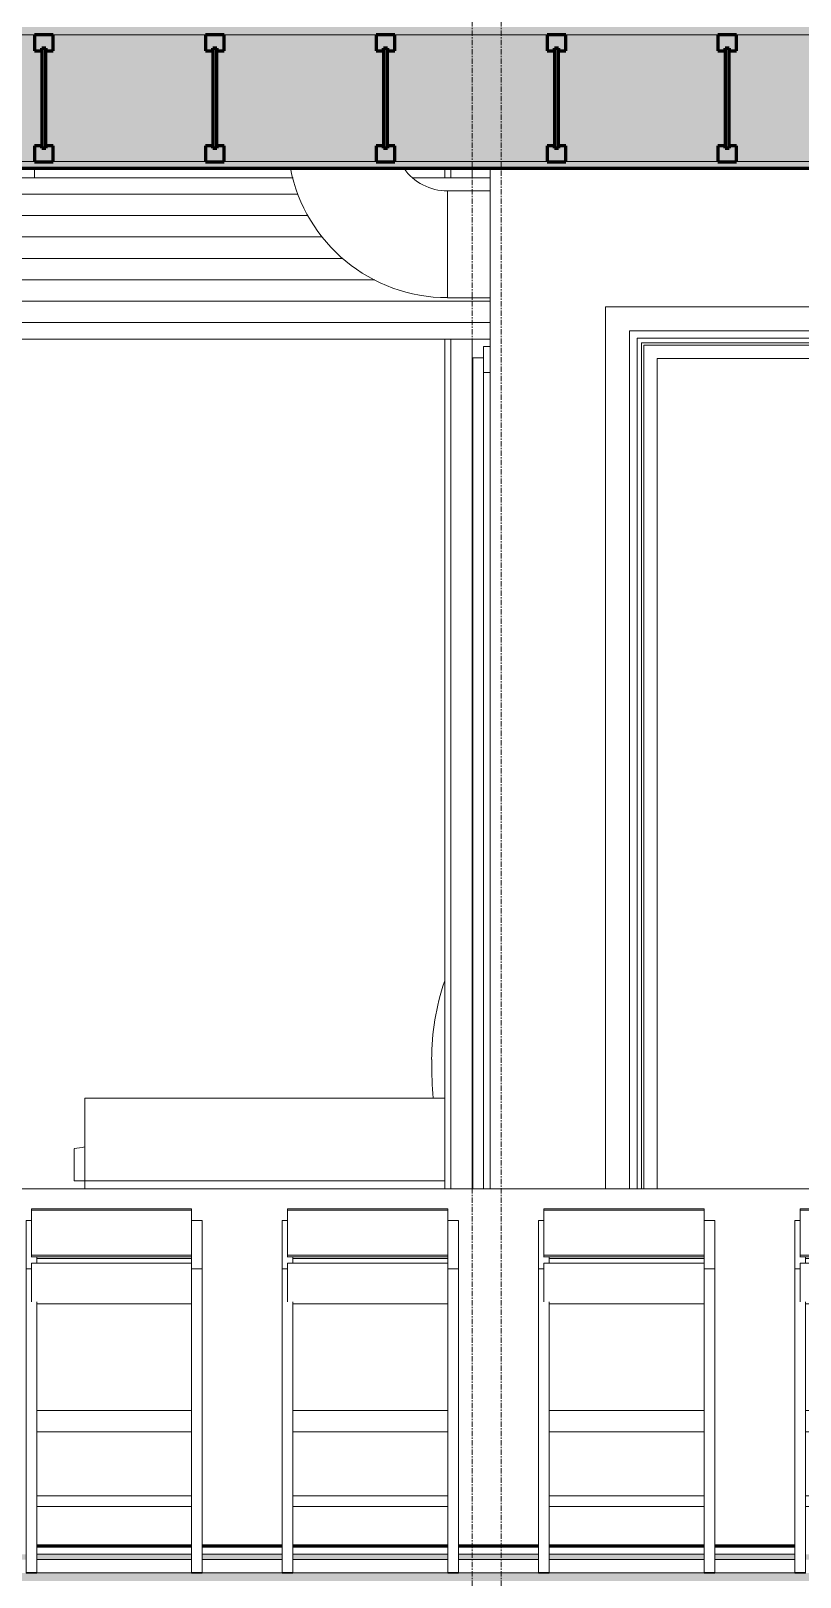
# Model space of a CAD drawing. Header units: inches. Extents: x 1892 to 3485, y -201 to 483.
# Drawn here: x 2580.6 to 2652.6, y 2 to 146.9 of the extents above; entities that cross this region are included whole.
import ezdxf

# ---------------------------------------------------------------- set-up
doc = ezdxf.new("R2010")
doc.units = ezdxf.units.IN
doc.header["$MEASUREMENT"] = 0
doc.linetypes.add('Grid Line 1_2_', pattern=[0.875, 0.5, -0.125, 0.125, -0.125])
for name, color, linetype, lineweight in [('A-DOOR', 31, 'Continuous', 18), ('A-DOOR-FRAM', 31, 'Continuous', 9), ('A-FLOR-1', 192, 'Continuous', 60), ('A-FLOR-MCUT', 51, 'Continuous', 18), ('A-FLOR-PATT-1', 8, 'Continuous', 9), ('A-GLAZ', 151, 'Continuous', 18), ('A-GLAZ-1', 151, 'Continuous', 9), ('A-WALL', 113, 'Continuous', 18), ('I-FURN', 30, 'Continuous', 9), ('I-WALL', 2, 'Continuous', 18), ('M-HVAC-DUCT', 70, 'Continuous', 9), ('Q-CASE', 31, 'Continuous', 9), ('S-BEAM', 12, 'Continuous', 9), ('S-BEAM-1', 12, 'Continuous', 60), ('S-COLS', 52, 'Continuous', 9), ('S-GRID-1', 1, 'Grid Line 1_2_', 9)]:
    doc.layers.add(name, color=color, linetype=linetype, lineweight=lineweight)
pattern_1 = [(0, (2504.583, 124.937), (0, 2.399), []), (315, (2504.583, 124.937), (2.398506, 0), [3.393, -3.393]), (45, (2504.583, 124.937), (2.398506, 0), [3.393, -3.393])]

# ---------------------------------------------------------------- blocks, each defined once
blk = doc.blocks.new('Couch-Both_Arms-Generic - 62_ x 40_-1089659-BUILDING SECTION - NORTH_SOUTH - LOOKING WEST')
at = {"layer": 'I-FURN'}
for p, q in [((2618.1, 50.5), (2618.1, 50.25)), ((2619.34, 46.87), (2585.6, 46.87)), ((2585.6, 46.87), (2585.6, 39.12)), ((2584.6, 39.12), (2584.6, 42.12)), ((2585.6, 39.12), (2584.6, 39.12)), ((2585.6, 38.37), (2585.6, 39.12)), ((2585.6, 39.12), (2619.34, 39.12))]:
    blk.add_line(p, q, dxfattribs=at)
for centre, radius, start, end in [((2640.85, 50.5), 22.76, 161.2708, 180), ((2665.61, 50.25), 47.51, 180, 184.0748), ((2602.97, -69.67), 113.3, 98.8232, 99.3337)]:
    blk.add_arc(centre, radius, start, end, dxfattribs=at)
blk = doc.blocks.new('OD_CW_Base Cabinet - OD_CW_Base Cabinet-1584419-BUILDING SECTION - NORTH_SOUTH - LOOKING WEST')
at = {"layer": 'Q-CASE'}
for p, q in [((2675.51, 38.37), (2566.43, 38.37)), ((2566.43, 4.87), (2566.43, 38.37)), ((2675.51, 38.37), (2675.51, 4.87))]:
    blk.add_line(p, q, dxfattribs=at)
blk = doc.blocks.new('Bar_Stool_6722_1_ - Bar_Stool_6722_1_-1092057-BUILDING SECTION - NORTH_SOUTH - LOOKING WEST')
at = {"layer": 'I-FURN'}
for p, q in [((2595.6, 36.49), (2580.6, 36.49)), ((2580.6, 36.36), (2580.6, 36.49)), ((2580.6, 32.16), (2580.6, 36.36)), ((2595.6, 36.36), (2580.6, 36.36)), ((2595.6, 36.49), (2595.6, 36.36)), ((2595.6, 36.36), (2595.6, 32.16)), ((2580.1, 35.39), (2580.6, 35.39)), ((2580.1, 35.39), (2580.1, 30.88)), ((2595.6, 35.39), (2596.6, 35.39)), ((2596.6, 30.88), (2596.6, 35.39)), ((2580.6, 31.99), (2580.6, 32.16)), ((2580.6, 32.16), (2595.6, 32.16)), ((2580.6, 31.97), (2580.6, 31.99)), ((2595.6, 31.99), (2580.6, 31.99)), ((2581.1, 31.41), (2581.1, 31.97)), ((2595.6, 32.16), (2595.6, 31.99)), ((2595.6, 31.99), (2595.6, 31.97)), ((2595.6, 31.97), (2595.6, 31.41)), ((2580.6, 30.88), (2580.1, 30.88)), ((2580.1, 29.48), (2580.1, 30.88)), ((2595.6, 31.41), (2580.6, 31.41)), ((2580.6, 29.83), (2580.6, 31.41)), ((2595.6, 31.83), (2581.1, 31.83)), ((2595.6, 31.41), (2595.6, 29.83)), ((2596.1, 30.88), (2595.6, 30.88)), ((2596.6, 30.88), (2596.1, 30.88)), ((2596.6, 30.88), (2596.6, 29.48)), ((2580.1, 2.41), (2580.1, 29.48)), ((2580.6, 27.77), (2580.6, 29.83)), ((2595.6, 29.83), (2595.6, 27.77)), ((2596.6, 29.48), (2596.6, 2.41)), ((2581.1, 27.78), (2581.1, 17.59)), ((2595.6, 27.58), (2581.1, 27.58)), ((2595.6, 17.59), (2595.6, 27.78)), ((2581.1, 17.59), (2581.1, 16.48)), ((2595.6, 17.59), (2581.1, 17.59)), ((2595.6, 16.48), (2595.6, 17.59)), ((2581.1, 16.48), (2581.1, 2.41)), ((2595.6, 2.41), (2595.6, 16.48)), ((2581.1, 15.59), (2595.6, 15.59)), ((2595.6, 9.59), (2581.1, 9.59)), ((2581.1, 8.59), (2595.6, 8.59)), ((2580.1, 2.41), (2581.1, 2.41)), ((2580.1, 2.34), (2580.1, 2.41)), ((2581.1, 2.34), (2580.1, 2.34)), ((2581.1, 2.41), (2581.1, 2.34)), ((2595.6, 2.41), (2596.6, 2.41)), ((2595.6, 2.34), (2595.6, 2.41)), ((2596.6, 2.34), (2595.6, 2.34)), ((2596.6, 2.41), (2596.6, 2.34))]:
    blk.add_line(p, q, dxfattribs=at)
blk = doc.blocks.new('Bar_Stool_6722_1_ - Bar_Stool_6722_1_-V1-BUILDING SECTION - NORTH_SOUTH - LOOKING WEST')
at = {"layer": 'I-FURN'}
for p, q in [((2643.6, 36.49), (2628.6, 36.49)), ((2628.6, 36.36), (2628.6, 36.49)), ((2628.6, 32.16), (2628.6, 36.36)), ((2643.6, 36.36), (2628.6, 36.36)), ((2643.6, 36.49), (2643.6, 36.36)), ((2643.6, 36.36), (2643.6, 32.16)), ((2628.1, 35.39), (2628.58, 35.39)), ((2628.1, 35.39), (2628.1, 30.88)), ((2643.6, 35.39), (2644.6, 35.39)), ((2644.6, 30.88), (2644.6, 35.39)), ((2628.6, 31.99), (2628.6, 32.16)), ((2628.6, 32.16), (2643.6, 32.16)), ((2628.6, 31.97), (2628.6, 31.99)), ((2643.6, 31.99), (2628.6, 31.99)), ((2629.1, 31.41), (2629.1, 31.97)), ((2643.6, 32.16), (2643.6, 31.99)), ((2643.6, 31.99), (2643.6, 31.97)), ((2643.6, 31.97), (2643.6, 31.41)), ((2628.6, 30.88), (2628.1, 30.88)), ((2628.1, 29.48), (2628.1, 30.88)), ((2643.6, 31.41), (2628.6, 31.41)), ((2628.6, 29.83), (2628.6, 31.41)), ((2643.6, 31.83), (2629.1, 31.83)), ((2643.6, 31.41), (2643.6, 29.83)), ((2644.1, 30.88), (2643.6, 30.88)), ((2644.6, 30.88), (2644.1, 30.88)), ((2644.6, 30.88), (2644.6, 29.48)), ((2628.1, 2.41), (2628.1, 29.48)), ((2628.6, 27.77), (2628.6, 29.83)), ((2643.6, 29.83), (2643.6, 27.77)), ((2644.6, 29.48), (2644.6, 2.41)), ((2629.1, 27.78), (2629.1, 17.59)), ((2643.6, 27.58), (2629.1, 27.58)), ((2643.6, 17.59), (2643.6, 27.78)), ((2629.1, 17.59), (2629.1, 16.48)), ((2643.6, 17.59), (2629.1, 17.59)), ((2643.6, 16.48), (2643.6, 17.59)), ((2629.1, 16.48), (2629.1, 2.41)), ((2643.6, 2.41), (2643.6, 16.48)), ((2629.1, 15.59), (2643.6, 15.59)), ((2643.6, 9.59), (2629.1, 9.59)), ((2629.1, 8.59), (2643.6, 8.59)), ((2628.1, 2.41), (2629.1, 2.41)), ((2628.1, 2.34), (2628.1, 2.41)), ((2629.1, 2.34), (2628.1, 2.34)), ((2629.1, 2.41), (2629.1, 2.34)), ((2643.6, 2.41), (2644.6, 2.41)), ((2643.6, 2.34), (2643.6, 2.41)), ((2644.6, 2.34), (2643.6, 2.34)), ((2644.6, 2.41), (2644.6, 2.34))]:
    blk.add_line(p, q, dxfattribs=at)
blk = doc.blocks.new('Window-Picture-Andersen-A_Series - APW21080-V6-BUILDING SECTION - NORTH_SOUTH - LOOKING WEST')
at = {"layer": 'A-GLAZ-1'}
for p, q in [((2634.37, 121.03), (2634.37, 38.38)), ((2670.68, 121.03), (2634.37, 121.03)), ((2670.68, 38.38), (2670.68, 121.03)), ((2636.62, 118.78), (2668.43, 118.78)), ((2636.62, 38.38), (2636.62, 118.78)), ((2637.34, 38.38), (2637.34, 118.07)), ((2637.34, 118.07), (2667.72, 118.07)), ((2637.76, 38.38), (2637.76, 117.64)), ((2637.76, 117.64), (2667.29, 117.64)), ((2637.98, 38.38), (2637.98, 117.42)), ((2637.98, 117.42), (2667.07, 117.42)), ((2667.07, 117.42), (2667.07, 38.38)), ((2667.29, 117.64), (2667.29, 38.38)), ((2667.72, 118.07), (2667.72, 38.38)), ((2668.43, 118.78), (2668.43, 38.38)), ((2639.21, 116.19), (2665.84, 116.19)), ((2639.21, 38.38), (2639.21, 116.19)), ((2665.84, 116.19), (2665.84, 38.38))]:
    blk.add_line(p, q, dxfattribs=at)
blk = doc.blocks.new('Door-Outswing-Andersen-A_Series-Single - FWOD3180-2052488-BUILDING SECTION - NORTH_SOUTH - LOOKING WEST')
at = {"layer": 'A-DOOR-FRAM'}
for p, q in [((2622.96, 117.31), (2622.96, 38.38)), ((2623.59, 117.31), (2622.96, 117.31)), ((2622.96, 38.38), (2622.96, 117.31)), ((2623.59, 117.31), (2622.96, 117.31)), ((2623.59, 114.87), (2622.96, 114.87))]:
    blk.add_line(p, q, dxfattribs=at)
blk = doc.blocks.new('Dimension Lumber - GLULAM - 5_125 in_ x 15_125 in_-2273012-BUILDING SECTION - NORTH_SOUTH - LOOKING WEST')
at = {"layer": 'S-BEAM'}
h = blk.add_hatch(dxfattribs=at)
h.set_pattern_fill('FP_17', color=256, style=0, pattern_type=2)
h.set_pattern_definition([(0, (2594.479, 125.562), (0, 2), [])])
h.paths.add_polyline_path([(2623.59, 118), (2623.59, 121.88), (2619.5, 121.88), (2616.97, 122.1), (2614.45, 122.78), (2612.08, 123.88), (2609.94, 125.38), (2608.09, 127.23), (2606.59, 129.38), (2605.48, 131.74), (2605.11, 133.12), (2503.46, 133.12), (2503.46, 131.88), (2505.09, 131.88), (2505.09, 121.88), (2503.46, 121.88), (2503.46, 118), (2619.58, 118)], flags=0)
h.paths.add_polyline_path([(2623.59, 131.88), (2623.59, 133.12), (2616.34, 133.12), (2616.64, 132.83), (2618.03, 132.12), (2619.58, 131.88)], flags=0)
for p, q in [((2503.46, 133.12), (2605.11, 133.12)), ((2616.34, 133.12), (2623.59, 133.12)), ((2503.46, 118), (2623.59, 118))]:
    blk.add_line(p, q, dxfattribs=at)
blk = doc.blocks.new('Plywood Web Joist - 11 7_8_ TJI360 _ 16_ O_C_-2000566-BUILDING SECTION - NORTH_SOUTH - LOOKING WEST')
at = {"layer": 'S-BEAM-1'}
for p, q in [((2118.65, 146.5), (2116.9, 146.5)), ((2116.9, 146.5), (2116.9, 145)), ((2118.65, 145), (2118.65, 146.5)), ((2116.9, 145), (2117.59, 145)), ((2117.59, 145), (2117.59, 145.25)), ((2117.59, 145.25), (2117.96, 145.25)), ((2117.96, 145.25), (2117.59, 145.25)), ((2117.59, 145.25), (2117.59, 135.9)), ((2117.96, 145.25), (2117.96, 145)), ((2117.96, 135.9), (2117.96, 145.25)), ((2117.96, 145), (2118.65, 145)), ((2117.59, 136.12), (2116.9, 136.12)), ((2116.9, 136.12), (2116.9, 134.62)), ((2117.59, 135.9), (2117.59, 136.12)), ((2117.96, 135.9), (2117.59, 135.9)), ((2117.59, 135.9), (2117.96, 135.9)), ((2118.65, 136.12), (2117.96, 136.12)), ((2117.96, 136.12), (2117.96, 135.9)), ((2118.65, 134.62), (2118.65, 136.12)), ((2116.9, 134.62), (2118.65, 134.62))]:
    blk.add_line(p, q, dxfattribs=at)
blk = doc.blocks.new('Rectangular Elbow - Radius - 1 W-2311426-BUILDING SECTION - NORTH_SOUTH - LOOKING WEST')
at = {"layer": 'M-HVAC-DUCT'}
blk.add_line((2619.58, 131.88), (2619.58, 121.88), dxfattribs=at)
for radius, start in [(15, 191.0702), (5, 215.1745)]:
    blk.add_arc((2619.58, 136.88), radius, start, 270, dxfattribs=at)

msp = doc.modelspace()

# ---------------------------------------------------------------- hatches: boundary and pattern name
at = {"layer": 'A-FLOR-PATT-1'}
h = msp.add_hatch(dxfattribs=at)
h.set_pattern_fill('FP_4', color=256, style=0, pattern_type=2)
h.set_pattern_definition(pattern_1)
h.paths.add_polyline_path([(2022.837, 146.5), (2260.087, 146.5), (2260.087, 147.25), (2022.837, 147.25)], flags=0)
h.paths.add_polyline_path([(2715.337, 146.5), (2715.337, 147.25), (2540.337, 147.25), (2540.337, 146.5), (2710.309, 146.5)], flags=0)
h = msp.add_hatch(dxfattribs=at)
h.set_pattern_fill('FP_6', color=256, style=0, pattern_type=2)
h.set_pattern_definition([(161.57, (2504.823, 125.177), (-1.92045124, 0.00015035), [0, -13.661, 1.517, 0]), (18.43, (2504.343, 125.177), (-1.92045124, -0.00015035), [0, -13.661, 1.517, 0]), (108.43, (2504.823, 125.177), (0.9599691, -4.80073665), [4.553, -10.625]), (71.57, (2504.343, 125.177), (0.9599691, 4.80073665), [4.553, -10.625])])
h.paths.add_polyline_path([(2056.087, 134.625), (2260.087, 134.625), (2260.087, 146.5), (2022.837, 146.5), (2022.837, 134.625), (2052.587, 134.625)], flags=0)
h.paths.add_polyline_path([(2715.337, 134.625), (2715.337, 146.5), (2540.337, 146.5), (2540.337, 134.625), (2710.309, 134.625)], flags=0)
h = msp.add_hatch(dxfattribs=at)
h.set_pattern_fill('FP_2', color=256, style=0, pattern_type=2)
h.set_pattern_definition([(0, (2504.583, 124.937), (15.36, 3.84), [0.634, -10.886, 0.634, -10.886, -61.44]), (0, (2504.583, 124.937), (15.36, 3.84), [-23.04, 0.634, -22.406, 0.634, -10.886, -26.88]), (0, (2504.583, 124.937), (15.36, 3.84), [-57.6, 0.634, -7.046, 0.634, -18.566]), (120, (2510.343, 126.857), (-11.005538, 11.38215), [0.634, -10.886, 0.634, -10.886, -61.44]), (120, (2510.343, 126.857), (-11.005538, 11.38215), [-23.04, 0.634, -22.406, 0.634, -10.886, -26.88]), (120, (2510.343, 126.857), (-11.005538, 11.38215), [-57.6, 0.634, -7.046, 0.634, -18.566]), (240, (2512.263, 134.537), (-4.354462, -15.22215), [0.634, -10.886, 0.634, -10.886, -61.44]), (240, (2512.263, 134.537), (-4.354462, -15.22215), [-23.04, 0.634, -22.406, 0.634, -10.886, -26.88]), (240, (2512.263, 134.537), (-4.354462, -15.22215), [-57.6, 0.634, -7.046, 0.634, -18.566])])
h.paths.add_polyline_path([(2044.962, 134), (2044.962, 134.625), (2022.837, 134.625), (2022.837, 134)], flags=0)
h.paths.add_polyline_path([(2056.712, 134), (2260.087, 134), (2260.087, 134.625), (2056.712, 134.625)], flags=0)
h.paths.add_polyline_path([(2673.984, 134), (2709.087, 134), (2709.087, 134.625), (2540.337, 134.625), (2540.337, 134), (2637.659, 134)], flags=0)
h = msp.add_hatch(dxfattribs=at)
h.set_pattern_fill('FP_4', color=256, style=0, pattern_type=2)
h.set_pattern_definition(pattern_1)
h.paths.add_polyline_path([(2714.849, 3.625), (2715.337, 3.625), (2715.337, 4.125), (2668.597, 4.125), (2668.597, 3.625), (2710.309, 3.625)], flags=0)
h.paths.add_polyline_path([(2474.337, 3.625), (2580.097, 3.625), (2580.097, 4.125), (2474.337, 4.125)], flags=0)
h.paths.add_polyline_path([(2581.097, 3.625), (2595.597, 3.625), (2595.597, 4.125), (2581.097, 4.125)], flags=0)
h.paths.add_polyline_path([(2667.597, 3.625), (2667.597, 4.125), (2653.097, 4.125), (2653.097, 3.625), (2655.821, 3.625)], flags=0)
h.paths.add_polyline_path([(2596.597, 3.625), (2604.097, 3.625), (2604.097, 4.125), (2596.597, 4.125)], flags=0)
h.paths.add_polyline_path([(2652.097, 3.625), (2652.097, 4.125), (2644.597, 4.125), (2644.597, 3.625)], flags=0)
h.paths.add_polyline_path([(2605.097, 3.625), (2619.597, 3.625), (2619.597, 4.125), (2605.097, 4.125)], flags=0)
h.paths.add_polyline_path([(2643.597, 3.625), (2643.597, 4.125), (2629.097, 4.125), (2629.097, 3.625), (2637.659, 3.625)], flags=0)
h.paths.add_polyline_path([(2620.597, 3.625), (2628.097, 3.625), (2628.097, 4.125), (2620.597, 4.125)], flags=0)
h = msp.add_hatch(dxfattribs=at)
h.set_pattern_fill('FP_4', color=256, style=0, pattern_type=2)
h.set_pattern_definition(pattern_1)
h.paths.add_polyline_path([(2715.337, 1.625), (2715.337, 2.375), (2668.597, 2.375), (2668.597, 2.34), (2667.597, 2.34), (2667.597, 2.375), (2653.097, 2.375), (2653.097, 2.34), (2652.097, 2.34), (2652.097, 2.375), (2644.597, 2.375), (2644.597, 2.34), (2643.597, 2.34), (2643.597, 2.375), (2629.097, 2.375), (2629.097, 2.34), (2628.097, 2.34), (2628.097, 2.375), (2620.597, 2.375), (2620.597, 2.34), (2619.597, 2.34), (2619.597, 2.375), (2605.097, 2.375), (2605.097, 2.34), (2604.097, 2.34), (2604.097, 2.375), (2596.597, 2.375), (2596.597, 2.34), (2595.597, 2.34), (2595.597, 2.375), (2581.097, 2.375), (2581.097, 2.34), (2580.097, 2.34), (2580.097, 2.375), (2474.337, 2.375), (2474.337, 1.625), (2714.849, 1.625)], flags=0)
at = {"layer": 'S-COLS'}
h = msp.add_hatch(dxfattribs=at)
h.set_pattern_fill('FP_20', color=256, style=0, pattern_type=2)
h.set_pattern_definition([(90, (2597.899, 0), (-2, 1e-16), [])])
h.paths.add_polyline_path([(2621.952, 38.375), (2621.952, 116.25), (2622.962, 116.25), (2622.962, 117.309), (2623.587, 117.309), (2623.587, 118), (2619.337, 118), (2619.337, 38.375), (2619.497, 38.375)], flags=0)
h.paths.add_polyline_path([(2619.337, 133.125), (2623.587, 133.125), (2623.587, 134), (2619.337, 134)], flags=0)
h.paths.add_polyline_path([(2624.462, 150), (2624.462, 235), (2619.337, 235), (2619.337, 150), (2624.037, 150)], flags=0)

# ---------------------------------------------------------------- linework, layer by layer
at = {"layer": 'A-FLOR-1'}
for p, q in [((2056.712, 134), (2709.087, 134)), ((2595.597, 4.875), (2581.097, 4.875)), ((2604.097, 4.875), (2596.597, 4.875)), ((2619.597, 4.875), (2605.097, 4.875)), ((2628.097, 4.875), (2620.597, 4.875)), ((2643.597, 4.875), (2629.097, 4.875)), ((2652.097, 4.875), (2644.597, 4.875))]:
    msp.add_line(p, q, dxfattribs=at)
at = {"layer": 'A-FLOR-MCUT'}
for p, q in [((2715.337, 146.5), (2022.837, 146.5)), ((2715.337, 134.625), (2044.962, 134.625)), ((2595.597, 4.125), (2581.097, 4.125)), ((2595.597, 3.625), (2581.097, 3.625)), ((2604.097, 4.125), (2596.597, 4.125)), ((2604.097, 3.625), (2596.597, 3.625)), ((2619.597, 4.125), (2605.097, 4.125)), ((2619.597, 3.625), (2605.097, 3.625)), ((2628.097, 4.125), (2620.597, 4.125)), ((2628.097, 3.625), (2620.597, 3.625)), ((2643.597, 4.125), (2629.097, 4.125)), ((2643.597, 3.625), (2629.097, 3.625)), ((2652.097, 4.125), (2644.597, 4.125)), ((2652.097, 3.625), (2644.597, 3.625)), ((2595.597, 2.375), (2581.097, 2.375)), ((2604.097, 2.375), (2596.597, 2.375)), ((2619.597, 2.375), (2605.097, 2.375)), ((2628.097, 2.375), (2620.597, 2.375)), ((2643.597, 2.375), (2629.097, 2.375)), ((2652.097, 2.375), (2644.597, 2.375))]:
    msp.add_line(p, q, dxfattribs=at)
at = {"layer": 'A-WALL'}
msp.add_line((2623.587, 134), (2623.587, 38.375), dxfattribs=at)
at = {"layer": 'I-WALL'}
msp.add_line((2580.899, 134), (2580.899, 133.125), dxfattribs=at)
at = {"layer": 'M-HVAC-DUCT'}
for p, q in [((2619.579, 121.875), (2619.579, 131.875)), ((2623.587, 131.875), (2619.579, 131.875)), ((2623.587, 121.875), (2619.579, 121.875))]:
    msp.add_line(p, q, dxfattribs=at)
at = {"layer": 'S-COLS'}
for p, q in [((2619.337, 133.125), (2619.337, 134)), ((2619.337, 38.375), (2619.337, 118)), ((2621.952, 38.375), (2621.952, 116.25)), ((2622.962, 116.25), (2621.952, 116.25))]:
    msp.add_line(p, q, dxfattribs=at)
at = {"layer": 'S-GRID-1'}
for p, q in [((2621.899, -165.074), (2621.899, 454.145)), ((2624.587, -165.074), (2624.587, 454.145))]:
    msp.add_line(p, q, dxfattribs=at)

# ---------------------------------------------------------------- block references
at = {"layer": 'A-DOOR'}
msp.add_blockref('Door-Outswing-Andersen-A_Series-Single - FWOD3180-2052488-BUILDING SECTION - NORTH_SOUTH - LOOKING WEST', (0, 0), dxfattribs=at)
at = {"layer": 'A-GLAZ'}
msp.add_blockref('Window-Picture-Andersen-A_Series - APW21080-V6-BUILDING SECTION - NORTH_SOUTH - LOOKING WEST', (0, 0), dxfattribs=at)
at = {"layer": 'I-FURN'}
for name, p in [('Couch-Both_Arms-Generic - 62_ x 40_-1089659-BUILDING SECTION - NORTH_SOUTH - LOOKING WEST', (0, 0)), ('Bar_Stool_6722_1_ - Bar_Stool_6722_1_-1092057-BUILDING SECTION - NORTH_SOUTH - LOOKING WEST', (0, 0)), ('Bar_Stool_6722_1_ - Bar_Stool_6722_1_-1092057-BUILDING SECTION - NORTH_SOUTH - LOOKING WEST', (24, 0)), ('Bar_Stool_6722_1_ - Bar_Stool_6722_1_-V1-BUILDING SECTION - NORTH_SOUTH - LOOKING WEST', (0, 0)), ('Bar_Stool_6722_1_ - Bar_Stool_6722_1_-1092057-BUILDING SECTION - NORTH_SOUTH - LOOKING WEST', (72, 0))]:
    msp.add_blockref(name, p, dxfattribs=at)
at = {"layer": 'M-HVAC-DUCT'}
msp.add_blockref('Rectangular Elbow - Radius - 1 W-2311426-BUILDING SECTION - NORTH_SOUTH - LOOKING WEST', (0, 0), dxfattribs=at)
at = {"layer": 'Q-CASE'}
msp.add_blockref('OD_CW_Base Cabinet - OD_CW_Base Cabinet-1584419-BUILDING SECTION - NORTH_SOUTH - LOOKING WEST', (0, 0), dxfattribs=at)
at = {"layer": 'S-BEAM'}
for name, p in [('Plywood Web Joist - 11 7_8_ TJI360 _ 16_ O_C_-2000566-BUILDING SECTION - NORTH_SOUTH - LOOKING WEST', (464, 0)), ('Plywood Web Joist - 11 7_8_ TJI360 _ 16_ O_C_-2000566-BUILDING SECTION - NORTH_SOUTH - LOOKING WEST', (480, 0)), ('Plywood Web Joist - 11 7_8_ TJI360 _ 16_ O_C_-2000566-BUILDING SECTION - NORTH_SOUTH - LOOKING WEST', (496, 0)), ('Plywood Web Joist - 11 7_8_ TJI360 _ 16_ O_C_-2000566-BUILDING SECTION - NORTH_SOUTH - LOOKING WEST', (512, 0)), ('Plywood Web Joist - 11 7_8_ TJI360 _ 16_ O_C_-2000566-BUILDING SECTION - NORTH_SOUTH - LOOKING WEST', (528, 0)), ('Dimension Lumber - GLULAM - 5_125 in_ x 15_125 in_-2273012-BUILDING SECTION - NORTH_SOUTH - LOOKING WEST', (0, 0))]:
    msp.add_blockref(name, p, dxfattribs=at)

doc.saveas('drawing.dxf')
